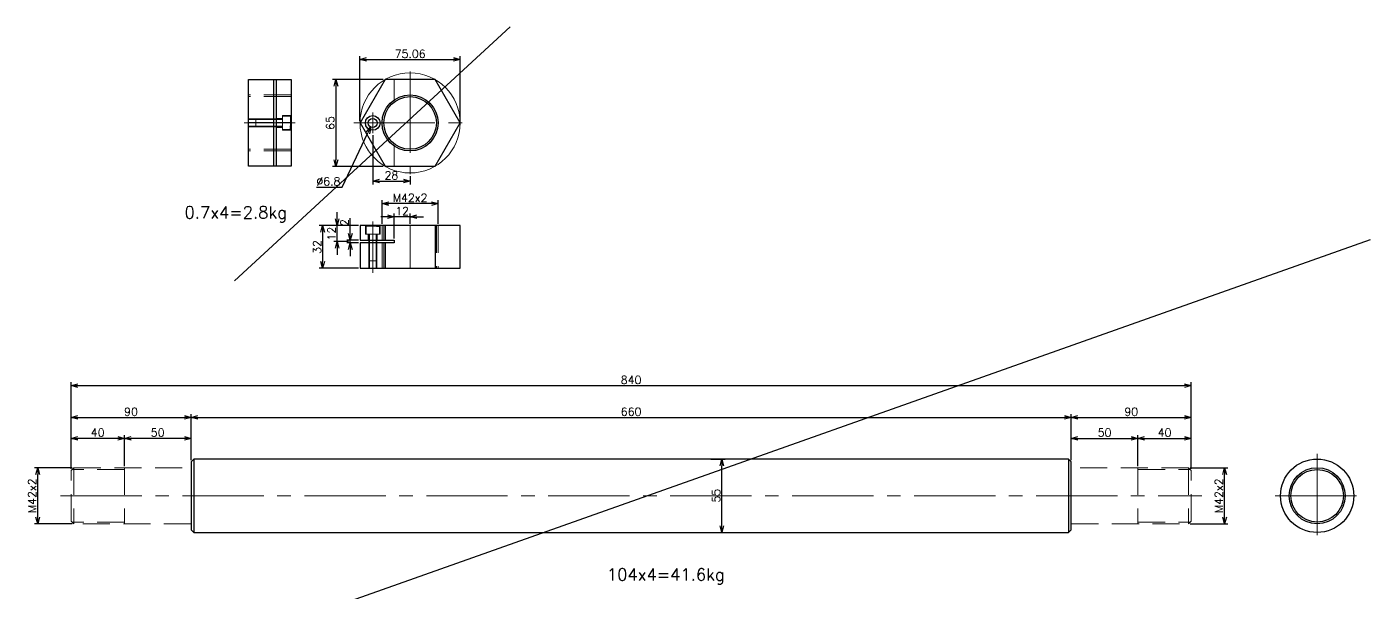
# Model space of a CAD drawing. Header units: millimetres. Extents: x 0 to 49006, y -7876 to 6995.
# Drawn here: x 21847 to 22854, y -2130 to -1707 of the extents above; entities that cross this region are included whole.
import ezdxf

# ---------------------------------------------------------------- set-up
doc = ezdxf.new("R2010")
doc.units = ezdxf.units.MM
doc.header["$LTSCALE"] = 3.2
doc.header["$PDMODE"] = 99
doc.header["$PDSIZE"] = 1
doc.linetypes.add('CENTER2', pattern=[28.575, 19.05, -3.175, 3.175, -3.175])
doc.linetypes.add('HIDDEN', pattern=[9.525, 6.35, -3.175])
for name, color, linetype, lineweight in [('01_NORMAL', 7, 'Continuous', 25), ('04_HIDDEN', 2, 'HIDDEN', 13), ('05_CENTER', 4, 'CENTER2', 13), ('08_DIM', 3, 'Continuous', 13)]:
    doc.layers.add(name, color=color, linetype=linetype, lineweight=lineweight)
doc.layers.add('10_DRAFT', color=8, linetype='Continuous', lineweight=0, plot=False)
doc.layers.add('10_補助線', color=8, linetype='Continuous', lineweight=13, plot=False)
doc.styles.add('KSS_TXT', font='txt.shx', dxfattribs={"bigfont": 'extfont2.shx'})
doc.styles.add('KSS_TXT_L', font='txt.shx', dxfattribs={"height": 36, "bigfont": 'extfont2.shx'})
doc.dimstyles.new('KSS_DIM', dxfattribs={"dimscale": 12, "dimtxt": 3, "dimasz": 2.5, "dimexe": 1.25, "dimexo": 0.625, "dimtad": 1, "dimdsep": 46, "dimtxsty": 'KSS_TXT', "dimblk": 'OPEN30', "dimcen": 0, "dimazin": 2, "dimtfac": 0.75, "dimtmove": 0, "dimatfit": 3, "dimldrblk": 'OPEN30', "dimfxl": 1.25, "dimtolj": 1, "dimarcsym": 0})
doc.dimstyles.new('KSS_DIM$3', dxfattribs={"dimscale": 12, "dimtxt": 3, "dimasz": 2.5, "dimexe": 1.25, "dimexo": 0.625, "dimtad": 1, "dimtih": 1, "dimtoh": 1, "dimdsep": 46, "dimtxsty": 'KSS_TXT', "dimblk": 'OPEN30', "dimcen": 0, "dimazin": 2, "dimtfac": 0.75, "dimtofl": 0, "dimtmove": 0, "dimatfit": 3, "dimldrblk": 'OPEN30', "dimfxl": 1.25, "dimtolj": 1, "dimarcsym": 0})

# ---------------------------------------------------------------- blocks, each defined once
blk = doc.blocks.new('M6Za_1_1')
at = {"color": 0}
for radius in [5.5, 3.4]:
    blk.add_circle((0, 0), radius, dxfattribs=at)
at = {"layer": '05_CENTER'}
for p, q in [((7.8, 0), (-7.8, 0)), ((0, -7.8), (0, 7.8))]:
    blk.add_line(p, q, dxfattribs=at)
blk = doc.blocks.new('A$C51C205AC_1_1')
at = {"color": 0}
blk.add_lwpolyline([(-18.8, 32.5), (-37.5, 0), (-18.8, -32.5), (18.8, -32.5), (37.5, 0), (18.8, 32.5)], close=True, dxfattribs=at)
for radius in [21, 19.7]:
    blk.add_circle((0, 0), radius, dxfattribs=at)
at = {"layer": '04_HIDDEN'}
for p, q in [((-12, 32.5), (-12, 17.2)), ((-12, -32.5), (-12, -17.2))]:
    blk.add_line(p, q, dxfattribs=at)
at = {"layer": '05_CENTER'}
for p, q in [((0, 38.5), (0, -38.5)), ((-42.3, 0), (42.3, 0))]:
    blk.add_line(p, q, dxfattribs=at)
at = {"layer": '10_補助線'}
blk.add_circle((0, 0), 37.5, dxfattribs=at)
blk.add_blockref('M6Za_1_1', (-28, 0))
blk = doc.blocks.new('A$C59490531_1_1')
at = {"color": 0}
for p, q in [((-18.8, 32), (-18.8, 21)), ((18.8, 32), (18.8, 0)), ((-37.5, 21), (-12, 21)), ((-12, 21), (-12, 19)), ((-12, 19), (-37.5, 19)), ((-18.8, 19), (-18.8, 0))]:
    blk.add_line(p, q, dxfattribs=at)
blk.add_lwpolyline([(-37.5, 19), (-37.5, 0), (37.5, 0), (37.5, 32), (-37.5, 32), (-37.5, 21)], dxfattribs=at)
at = {"layer": '04_HIDDEN'}
for p, q in [((-33.5, 25.5), (-33.5, 32)), ((-22.5, 25.5), (-22.5, 32)), ((-21, 32), (-21, 21)), ((-19.7, 32), (-19.7, 21)), ((19.7, 32), (19.7, 0)), ((21, 32), (21, 0)), ((-33.5, 25.5), (-22.5, 25.5)), ((-31.4, 21), (-31.4, 25.5)), ((-24.6, 21), (-24.6, 25.5)), ((-31, 19), (-31, 0)), ((-30.5, 19), (-30.5, 0)), ((-25.5, 19), (-25.5, 0)), ((-25, 19), (-25, 0)), ((-21, 19), (-21, 0)), ((-19.7, 19), (-19.7, 0))]:
    blk.add_line(p, q, dxfattribs=at)
at = {"layer": '05_CENTER'}
blk.add_line((-28, -3.3), (-28, 35), dxfattribs=at)
at = {"layer": '10_DRAFT'}
blk.add_line((0, 32), (0, 0), dxfattribs=at)
blk = doc.blocks.new('_Open30')
at = {"color": 0, "linetype": 'ByBlock', "lineweight": -2}
for p, q in [((-1, 0.27), (0, 0)), ((0, 0), (-1, -0.27)), ((0, 0), (-1, 0))]:
    blk.add_line(p, q, dxfattribs=at)
blk = doc.blocks.new('*D424')
at = {"layer": '08_DIM', "color": 0, "lineweight": -2, "transparency": 16777216}
for p, q in [((22114.5, -1746.1), (22076.5, -1746.1)), ((22079, -1751.1), (22079, -1806.1)), ((22114.5, -1811.1), (22076.5, -1811.1))]:
    blk.add_line(p, q, dxfattribs=at)
at = {"layer": 'Defpoints', "color": 0, "transparency": 16777216}
for p in [(22115.8, -1746.1), (22079, -1811.1), (22115.8, -1811.1)]:
    blk.add_point(p, dxfattribs=at)
at = {"layer": '08_DIM', "color": 0, "lineweight": -2, "transparency": 16777216, "xscale": 5, "yscale": 5, "zscale": 5}
for p, rotation in [((22079, -1746.1), 90), ((22079, -1811.1), 270)]:
    blk.add_blockref('_Open30', p, dxfattribs=dict(at, rotation=rotation))
at = {"layer": '08_DIM', "color": 0, "transparency": 16777216, "insert": (22074.7, -1778.6), "char_height": 6, "attachment_point": 5, "rotation": 90, "style": 'KSS_TXT'}
blk.add_mtext('\\A1;65', dxfattribs=at)
blk = doc.blocks.new('*D425')
at = {"layer": '08_DIM', "color": 0, "lineweight": -2, "transparency": 16777216}
for p, q in [((22097, -1777.3), (22097, -1728.5)), ((22102, -1731), (22167.1, -1731)), ((22172.1, -1777.3), (22172.1, -1728.5))]:
    blk.add_line(p, q, dxfattribs=at)
at = {"layer": 'Defpoints', "color": 0, "transparency": 16777216}
for p in [(22172.1, -1731), (22097, -1778.6), (22172.1, -1778.6)]:
    blk.add_point(p, dxfattribs=at)
at = {"layer": '08_DIM', "color": 0, "lineweight": -2, "transparency": 16777216, "xscale": 5, "yscale": 5, "zscale": 5, "rotation": 180}
blk.add_blockref('_Open30', (22097, -1731), dxfattribs=at)
at = {"layer": '08_DIM', "color": 0, "lineweight": -2, "transparency": 16777216, "xscale": 5, "yscale": 5, "zscale": 5}
blk.add_blockref('_Open30', (22172.1, -1731), dxfattribs=at)
at = {"layer": '08_DIM', "color": 0, "transparency": 16777216, "insert": (22134.6, -1726.8), "char_height": 6, "attachment_point": 5, "style": 'KSS_TXT'}
blk.add_mtext('\\A1;75.06', dxfattribs=at)
blk = doc.blocks.new('*D426')
at = {"layer": '08_DIM', "color": 0, "lineweight": -2, "transparency": 16777216}
for p, q in [((22113.6, -1854.2), (22113.6, -1836.5)), ((22150.6, -1839), (22118.6, -1839)), ((22155.6, -1854.2), (22155.6, -1836.5))]:
    blk.add_line(p, q, dxfattribs=at)
at = {"layer": 'Defpoints', "color": 0, "transparency": 16777216}
for p in [(22113.6, -1839), (22113.6, -1855.5), (22155.6, -1855.5)]:
    blk.add_point(p, dxfattribs=at)
at = {"layer": '08_DIM', "color": 0, "lineweight": -2, "transparency": 16777216, "xscale": 5, "yscale": 5, "zscale": 5, "rotation": 180}
blk.add_blockref('_Open30', (22113.6, -1839), dxfattribs=at)
at = {"layer": '08_DIM', "color": 0, "lineweight": -2, "transparency": 16777216, "xscale": 5, "yscale": 5, "zscale": 5}
blk.add_blockref('_Open30', (22155.6, -1839), dxfattribs=at)
at = {"layer": '08_DIM', "color": 0, "transparency": 16777216, "insert": (22134.6, -1834.7), "char_height": 6, "attachment_point": 5, "style": 'KSS_TXT'}
blk.add_mtext('\\A1;M42x2', dxfattribs=at)
blk = doc.blocks.new('*D427')
at = {"layer": '08_DIM', "color": 0, "lineweight": -2, "transparency": 16777216}
for p, q in [((22095.8, -1855.5), (22066.5, -1855.5)), ((22069, -1860.5), (22069, -1882.5)), ((22095.8, -1887.5), (22066.5, -1887.5))]:
    blk.add_line(p, q, dxfattribs=at)
at = {"layer": 'Defpoints', "color": 0, "transparency": 16777216}
for p in [(22097, -1855.5), (22069, -1887.5), (22097, -1887.5)]:
    blk.add_point(p, dxfattribs=at)
at = {"layer": '08_DIM', "color": 0, "lineweight": -2, "transparency": 16777216, "xscale": 5, "yscale": 5, "zscale": 5}
for p, rotation in [((22069, -1855.5), 90), ((22069, -1887.5), 270)]:
    blk.add_blockref('_Open30', p, dxfattribs=dict(at, rotation=rotation))
at = {"layer": '08_DIM', "color": 0, "transparency": 16777216, "insert": (22064.8, -1871.5), "char_height": 6, "attachment_point": 5, "rotation": 90, "style": 'KSS_TXT'}
blk.add_mtext('\\A1;32', dxfattribs=at)
blk = doc.blocks.new('*D428')
at = {"layer": '08_DIM', "color": 0, "lineweight": -2, "transparency": 16777216}
for p, q in [((22106.6, -1787.7), (22106.6, -1824.6)), ((22111.6, -1822.1), (22129.6, -1822.1)), ((22134.6, -1818.4), (22134.6, -1824.6))]:
    blk.add_line(p, q, dxfattribs=at)
at = {"layer": 'Defpoints', "color": 0, "transparency": 16777216}
for p in [(22106.6, -1786.4), (22134.6, -1817.1), (22134.6, -1822.1)]:
    blk.add_point(p, dxfattribs=at)
at = {"layer": '08_DIM', "color": 0, "lineweight": -2, "transparency": 16777216, "xscale": 5, "yscale": 5, "zscale": 5, "rotation": 180}
blk.add_blockref('_Open30', (22106.6, -1822.1), dxfattribs=at)
at = {"layer": '08_DIM', "color": 0, "lineweight": -2, "transparency": 16777216, "xscale": 5, "yscale": 5, "zscale": 5}
blk.add_blockref('_Open30', (22134.6, -1822.1), dxfattribs=at)
at = {"layer": '08_DIM', "color": 0, "transparency": 16777216, "insert": (22120.6, -1817.9), "char_height": 6, "attachment_point": 5, "style": 'KSS_TXT'}
blk.add_mtext('\\A1;28', dxfattribs=at)
blk = doc.blocks.new('*D429')
at = {"layer": '08_DIM', "color": 0, "lineweight": -2, "transparency": 16777216}
for p, q in [((22089.7, -1861.5), (22089.7, -1850)), ((22095.8, -1866.5), (22087.2, -1866.5)), ((22095.8, -1868.5), (22087.2, -1868.5)), ((22089.7, -1868.5), (22089.7, -1866.5)), ((22089.7, -1873.5), (22089.7, -1878.5))]:
    blk.add_line(p, q, dxfattribs=at)
at = {"layer": 'Defpoints', "color": 0, "transparency": 16777216}
for p in [(22089.7, -1866.5), (22097, -1866.5), (22097, -1868.5)]:
    blk.add_point(p, dxfattribs=at)
at = {"layer": '08_DIM', "color": 0, "lineweight": -2, "transparency": 16777216, "xscale": 5, "yscale": 5, "zscale": 5}
for p, rotation in [((22089.7, -1866.5), 270), ((22089.7, -1868.5), 90)]:
    blk.add_blockref('_Open30', p, dxfattribs=dict(at, rotation=rotation))
at = {"layer": '08_DIM', "color": 0, "transparency": 16777216, "insert": (22085.4, -1853.2), "char_height": 6, "attachment_point": 5, "rotation": 90, "style": 'KSS_TXT'}
blk.add_mtext('\\A1;2', dxfattribs=at)
blk = doc.blocks.new('*D430')
at = {"layer": '08_DIM', "color": 0, "lineweight": -2, "transparency": 16777216}
for p, q in [((22079.9, -1850.5), (22079.9, -1845.5)), ((22095.8, -1855.5), (22077.4, -1855.5)), ((22079.9, -1867.5), (22079.9, -1855.5)), ((22088.4, -1867.5), (22077.4, -1867.5)), ((22079.9, -1872.5), (22079.9, -1877.5))]:
    blk.add_line(p, q, dxfattribs=at)
at = {"layer": 'Defpoints', "color": 0, "transparency": 16777216}
for p in [(22079.9, -1855.5), (22097, -1855.5), (22089.7, -1867.5)]:
    blk.add_point(p, dxfattribs=at)
at = {"layer": '08_DIM', "color": 0, "lineweight": -2, "transparency": 16777216, "xscale": 5, "yscale": 5, "zscale": 5}
for p, rotation in [((22079.9, -1855.5), 270), ((22079.9, -1867.5), 90)]:
    blk.add_blockref('_Open30', p, dxfattribs=dict(at, rotation=rotation))
at = {"layer": '08_DIM', "color": 0, "transparency": 16777216, "insert": (22075.7, -1861.5), "char_height": 6, "attachment_point": 5, "rotation": 90, "style": 'KSS_TXT'}
blk.add_mtext('\\A1;12', dxfattribs=at)
blk = doc.blocks.new('*D431')
at = {"layer": '08_DIM', "color": 0, "lineweight": -2, "transparency": 16777216}
for p, q in [((22117.6, -1848.9), (22112.6, -1848.9)), ((22122.6, -1865.2), (22122.6, -1846.4)), ((22134.6, -1848.9), (22122.6, -1848.9)), ((22134.6, -1854.2), (22134.6, -1846.4)), ((22139.6, -1848.9), (22144.6, -1848.9))]:
    blk.add_line(p, q, dxfattribs=at)
at = {"layer": 'Defpoints', "color": 0, "transparency": 16777216}
for p in [(22122.6, -1848.9), (22134.6, -1855.5), (22122.6, -1866.5)]:
    blk.add_point(p, dxfattribs=at)
at = {"layer": '08_DIM', "color": 0, "lineweight": -2, "transparency": 16777216, "xscale": 5, "yscale": 5, "zscale": 5}
blk.add_blockref('_Open30', (22122.6, -1848.9), dxfattribs=at)
at = {"layer": '08_DIM', "color": 0, "lineweight": -2, "transparency": 16777216, "xscale": 5, "yscale": 5, "zscale": 5, "rotation": 180}
blk.add_blockref('_Open30', (22134.6, -1848.9), dxfattribs=at)
at = {"layer": '08_DIM', "color": 0, "transparency": 16777216, "insert": (22128.6, -1844.6), "char_height": 6, "attachment_point": 5, "style": 'KSS_TXT'}
blk.add_mtext('\\A1;12', dxfattribs=at)
blk = doc.blocks.new('A$C4D406E66_1_1')
at = {"color": 0}
for p, q in [((0, 32), (0, 21)), ((32.5, 21), (-32.5, 21)), ((32.5, 19), (-32.5, 19)), ((0, 19), (0, 0))]:
    blk.add_line(p, q, dxfattribs=at)
blk.add_lwpolyline([(-32.5, 32), (32.5, 32), (32.5, 0), (-32.5, 0)], close=True, dxfattribs=at)
at = {"layer": '04_HIDDEN'}
for p, q in [((-21, 32), (-21, 0)), ((-19.7, 32), (-19.7, 0)), ((-5.5, 25.5), (-5.5, 32)), ((5.5, 25.5), (5.5, 32)), ((19.7, 32), (19.7, 0)), ((21, 32), (21, 0)), ((-5.5, 25.5), (5.5, 25.5)), ((-3.4, 21), (-3.4, 25.5)), ((3.4, 21), (3.4, 25.5)), ((-3, 19), (-3, 0)), ((-2.5, 19), (-2.5, 0)), ((2.5, 19), (2.5, 0)), ((3, 19), (3, 0))]:
    blk.add_line(p, q, dxfattribs=at)
at = {"layer": '05_CENTER'}
blk.add_line((0, -3.3), (0, 35), dxfattribs=at)
blk = doc.blocks.new('*D432')
at = {"layer": '08_DIM', "color": 0, "lineweight": -2, "transparency": 16777216}
for p, q in [((22083.6, -1826.7), (22102.9, -1786.1)), ((22064.3, -1826.7), (22083.6, -1826.7))]:
    blk.add_line(p, q, dxfattribs=at)
at = {"layer": 'Defpoints', "color": 0, "transparency": 16777216}
for p in [(22105.1, -1781.6), (22108, -1775.5)]:
    blk.add_point(p, dxfattribs=at)
at = {"layer": '08_DIM', "color": 0, "lineweight": -2, "transparency": 16777216, "xscale": 5, "yscale": 5, "zscale": 5, "rotation": 64.47852757504702}
blk.add_blockref('_Open30', (22105.1, -1781.6), dxfattribs=at)
at = {"layer": '08_DIM', "color": 0, "transparency": 16777216, "insert": (22073.3, -1822.4), "char_height": 6, "attachment_point": 5, "style": 'KSS_TXT'}
blk.add_mtext('\\A1;%%C6.8', dxfattribs=at)
blk = doc.blocks.new('A$C06BC4911_1_1')
at = {"color": 0}
for p, q in [((-27.5, -2), (27.5, -2)), ((-27.5, -658), (27.5, -658))]:
    blk.add_line(p, q, dxfattribs=at)
blk.add_lwpolyline([(25.5, 0), (-25.5, 0), (-27.5, -2), (-27.5, -658), (-25.5, -660), (25.5, -660), (27.5, -658), (27.5, -2)], close=True, dxfattribs=at)
at = {"layer": '01_NORMAL'}
for p, q in [((-19, 90), (-21, 88)), ((21, 88), (19, 90)), ((-19, -750), (-21, -748)), ((21, -748), (19, -750))]:
    blk.add_line(p, q, dxfattribs=at)
at = {"layer": '04_HIDDEN'}
for p, q in [((-19, 90), (-21, 88)), ((-21, 88), (-21, 0)), ((-21, 88), (21, 88)), ((-19.7, 50), (-19.7, 89.3)), ((19, 90), (-19, 90)), ((21, 88), (19, 90)), ((19.7, 50), (19.7, 89.3)), ((21, 0), (21, 88)), ((-21, 50), (21, 50)), ((-21, -748), (-21, -660)), ((21, -660), (21, -748)), ((-21, -710), (21, -710)), ((-19.7, -710), (-19.7, -749.3)), ((19.7, -710), (19.7, -749.3)), ((-19, -750), (-21, -748)), ((-21, -748), (21, -748)), ((-19, -750), (-21, -748)), ((-21, -748), (21, -748)), ((19, -750), (-19, -750)), ((19, -750), (-19, -750)), ((21, -748), (19, -750)), ((21, -748), (19, -750))]:
    blk.add_line(p, q, dxfattribs=at)
at = {"layer": '05_CENTER'}
blk.add_line((0, -757.9), (0, 97.9), dxfattribs=at)
blk = doc.blocks.new('*D454')
at = {"layer": '08_DIM', "color": 0, "lineweight": -2, "transparency": 16777216}
for p, q in [((21920.3, -2035.7), (21920.3, -2012.4)), ((21970.3, -2031.2), (21970.3, -2012.4)), ((21965.3, -2014.9), (21925.3, -2014.9))]:
    blk.add_line(p, q, dxfattribs=at)
at = {"layer": 'Defpoints', "color": 0, "transparency": 16777216}
for p in [(21920.3, -2014.9), (21970.3, -2032.4), (21920.3, -2036.9)]:
    blk.add_point(p, dxfattribs=at)
at = {"layer": '08_DIM', "color": 0, "lineweight": -2, "transparency": 16777216, "xscale": 5, "yscale": 5, "zscale": 5, "rotation": 180}
blk.add_blockref('_Open30', (21920.3, -2014.9), dxfattribs=at)
at = {"layer": '08_DIM', "color": 0, "lineweight": -2, "transparency": 16777216, "xscale": 5, "yscale": 5, "zscale": 5}
blk.add_blockref('_Open30', (21970.3, -2014.9), dxfattribs=at)
at = {"layer": '08_DIM', "color": 0, "transparency": 16777216, "insert": (21945.3, -2010.6), "char_height": 6, "attachment_point": 5, "style": 'KSS_TXT'}
blk.add_mtext('\\A1;50', dxfattribs=at)
blk = doc.blocks.new('*D455')
at = {"layer": '08_DIM', "color": 0, "lineweight": -2, "transparency": 16777216}
for p, q in [((21880.3, -2037.7), (21880.3, -2012.4)), ((21920.3, -2035.7), (21920.3, -2012.4)), ((21915.3, -2014.9), (21885.3, -2014.9))]:
    blk.add_line(p, q, dxfattribs=at)
at = {"layer": 'Defpoints', "color": 0, "transparency": 16777216}
for p in [(21880.3, -2014.9), (21880.3, -2038.9), (21920.3, -2036.9)]:
    blk.add_point(p, dxfattribs=at)
at = {"layer": '08_DIM', "color": 0, "lineweight": -2, "transparency": 16777216, "xscale": 5, "yscale": 5, "zscale": 5, "rotation": 180}
blk.add_blockref('_Open30', (21880.3, -2014.9), dxfattribs=at)
at = {"layer": '08_DIM', "color": 0, "lineweight": -2, "transparency": 16777216, "xscale": 5, "yscale": 5, "zscale": 5}
blk.add_blockref('_Open30', (21920.3, -2014.9), dxfattribs=at)
at = {"layer": '08_DIM', "color": 0, "transparency": 16777216, "insert": (21900.3, -2010.6), "char_height": 6, "attachment_point": 5, "style": 'KSS_TXT'}
blk.add_mtext('\\A1;40', dxfattribs=at)
blk = doc.blocks.new('*D456')
at = {"layer": '08_DIM', "color": 0, "lineweight": -2, "transparency": 16777216}
for p, q in [((21880.3, -2037.7), (21880.3, -1996.7)), ((21885.3, -1999.2), (21965.3, -1999.2)), ((21970.3, -2031.2), (21970.3, -1996.7))]:
    blk.add_line(p, q, dxfattribs=at)
at = {"layer": 'Defpoints', "color": 0, "transparency": 16777216}
for p in [(21970.3, -1999.2), (21970.3, -2032.4), (21880.3, -2038.9)]:
    blk.add_point(p, dxfattribs=at)
at = {"layer": '08_DIM', "color": 0, "lineweight": -2, "transparency": 16777216, "xscale": 5, "yscale": 5, "zscale": 5, "rotation": 180}
blk.add_blockref('_Open30', (21880.3, -1999.2), dxfattribs=at)
at = {"layer": '08_DIM', "color": 0, "lineweight": -2, "transparency": 16777216, "xscale": 5, "yscale": 5, "zscale": 5}
blk.add_blockref('_Open30', (21970.3, -1999.2), dxfattribs=at)
at = {"layer": '08_DIM', "color": 0, "transparency": 16777216, "insert": (21925.3, -1995), "char_height": 6, "attachment_point": 5, "style": 'KSS_TXT'}
blk.add_mtext('\\A1;90', dxfattribs=at)
blk = doc.blocks.new('*D457')
at = {"layer": '08_DIM', "color": 0, "lineweight": -2, "transparency": 16777216}
for p, q in [((21970.3, -2031.2), (21970.3, -1996.7)), ((21975.3, -1999.2), (22625.3, -1999.2)), ((22630.3, -2031.2), (22630.3, -1996.7))]:
    blk.add_line(p, q, dxfattribs=at)
at = {"layer": 'Defpoints', "color": 0, "transparency": 16777216}
for p in [(22630.3, -1999.2), (21970.3, -2032.4), (22630.3, -2032.4)]:
    blk.add_point(p, dxfattribs=at)
at = {"layer": '08_DIM', "color": 0, "lineweight": -2, "transparency": 16777216, "xscale": 5, "yscale": 5, "zscale": 5, "rotation": 180}
blk.add_blockref('_Open30', (21970.3, -1999.2), dxfattribs=at)
at = {"layer": '08_DIM', "color": 0, "lineweight": -2, "transparency": 16777216, "xscale": 5, "yscale": 5, "zscale": 5}
blk.add_blockref('_Open30', (22630.3, -1999.2), dxfattribs=at)
at = {"layer": '08_DIM', "color": 0, "transparency": 16777216, "insert": (22300.3, -1995), "char_height": 6, "attachment_point": 5, "style": 'KSS_TXT'}
blk.add_mtext('\\A1;660', dxfattribs=at)
blk = doc.blocks.new('*D458')
at = {"layer": '08_DIM', "color": 0, "lineweight": -2, "transparency": 16777216}
for p, q in [((21880.3, -2037.7), (21880.3, -1972.9)), ((22720.3, -2037.7), (22720.3, -1972.9)), ((21885.3, -1975.4), (22715.3, -1975.4))]:
    blk.add_line(p, q, dxfattribs=at)
at = {"layer": 'Defpoints', "color": 0, "transparency": 16777216}
for p in [(22720.3, -1975.4), (21880.3, -2038.9), (22720.3, -2038.9)]:
    blk.add_point(p, dxfattribs=at)
at = {"layer": '08_DIM', "color": 0, "lineweight": -2, "transparency": 16777216, "xscale": 5, "yscale": 5, "zscale": 5, "rotation": 180}
blk.add_blockref('_Open30', (21880.3, -1975.4), dxfattribs=at)
at = {"layer": '08_DIM', "color": 0, "lineweight": -2, "transparency": 16777216, "xscale": 5, "yscale": 5, "zscale": 5}
blk.add_blockref('_Open30', (22720.3, -1975.4), dxfattribs=at)
at = {"layer": '08_DIM', "color": 0, "transparency": 16777216, "insert": (22300.3, -1971.1), "char_height": 6, "attachment_point": 5, "style": 'KSS_TXT'}
blk.add_mtext('\\A1;840', dxfattribs=at)
blk = doc.blocks.new('*D459')
at = {"layer": '08_DIM', "color": 0, "lineweight": -2, "transparency": 16777216}
for p, q in [((22630.3, -2031.2), (22630.3, -1996.7)), ((22635.3, -1999.2), (22715.3, -1999.2)), ((22720.3, -2037.7), (22720.3, -1996.7))]:
    blk.add_line(p, q, dxfattribs=at)
at = {"layer": 'Defpoints', "color": 0, "transparency": 16777216}
for p in [(22720.3, -1999.2), (22630.3, -2032.4), (22720.3, -2038.9)]:
    blk.add_point(p, dxfattribs=at)
at = {"layer": '08_DIM', "color": 0, "lineweight": -2, "transparency": 16777216, "xscale": 5, "yscale": 5, "zscale": 5, "rotation": 180}
blk.add_blockref('_Open30', (22630.3, -1999.2), dxfattribs=at)
at = {"layer": '08_DIM', "color": 0, "lineweight": -2, "transparency": 16777216, "xscale": 5, "yscale": 5, "zscale": 5}
blk.add_blockref('_Open30', (22720.3, -1999.2), dxfattribs=at)
at = {"layer": '08_DIM', "color": 0, "transparency": 16777216, "insert": (22675.3, -1995), "char_height": 6, "attachment_point": 5, "style": 'KSS_TXT'}
blk.add_mtext('\\A1;90', dxfattribs=at)
blk = doc.blocks.new('*D460')
at = {"layer": '08_DIM', "color": 0, "lineweight": -2, "transparency": 16777216}
for p, q in [((22719.6, -2036.9), (22747.8, -2036.9)), ((22745.3, -2073.9), (22745.3, -2041.9)), ((22719.6, -2078.9), (22747.8, -2078.9))]:
    blk.add_line(p, q, dxfattribs=at)
at = {"layer": 'Defpoints', "color": 0, "transparency": 16777216}
for p in [(22718.3, -2036.9), (22745.3, -2036.9), (22718.3, -2078.9)]:
    blk.add_point(p, dxfattribs=at)
at = {"layer": '08_DIM', "color": 0, "lineweight": -2, "transparency": 16777216, "xscale": 5, "yscale": 5, "zscale": 5}
for p, rotation in [((22745.3, -2036.9), 90), ((22745.3, -2078.9), 270)]:
    blk.add_blockref('_Open30', p, dxfattribs=dict(at, rotation=rotation))
at = {"layer": '08_DIM', "color": 0, "transparency": 16777216, "insert": (22741, -2057.9), "char_height": 6, "attachment_point": 5, "rotation": 90, "style": 'KSS_TXT'}
blk.add_mtext('\\A1;M42x2', dxfattribs=at)
blk = doc.blocks.new('*D461')
at = {"layer": '08_DIM', "color": 0, "lineweight": -2, "transparency": 16777216}
for p, q in [((22360.1, -2030.4), (22370.8, -2030.4)), ((22368.3, -2080.4), (22368.3, -2035.4)), ((22360.1, -2085.4), (22370.8, -2085.4))]:
    blk.add_line(p, q, dxfattribs=at)
at = {"layer": 'Defpoints', "color": 0, "transparency": 16777216}
for p in [(22358.8, -2030.4), (22368.3, -2030.4), (22358.8, -2085.4)]:
    blk.add_point(p, dxfattribs=at)
at = {"layer": '08_DIM', "color": 0, "lineweight": -2, "transparency": 16777216, "xscale": 5, "yscale": 5, "zscale": 5}
for p, rotation in [((22368.3, -2030.4), 90), ((22368.3, -2085.4), 270)]:
    blk.add_blockref('_Open30', p, dxfattribs=dict(at, rotation=rotation))
at = {"layer": '08_DIM', "color": 0, "transparency": 16777216, "insert": (22364, -2057.9), "char_height": 6, "attachment_point": 5, "rotation": 90, "style": 'KSS_TXT'}
blk.add_mtext('\\A1;55', dxfattribs=at)
blk = doc.blocks.new('A$C71336A15_1_1')
at = {"color": 0}
for radius in [27.5, 21, 19.7]:
    blk.add_circle((0, 0), radius, dxfattribs=at)
at = {"layer": '05_CENTER'}
for p, q in [((0, 31.5), (0, -31.5)), ((-31.5, 0), (31.5, 0))]:
    blk.add_line(p, q, dxfattribs=at)
blk = doc.blocks.new('*D462')
at = {"layer": '08_DIM', "color": 0, "lineweight": -2, "transparency": 16777216}
for p, q in [((22630.3, -2031.2), (22630.3, -2012.4)), ((22680.3, -2035.7), (22680.3, -2012.4)), ((22635.3, -2014.9), (22675.3, -2014.9))]:
    blk.add_line(p, q, dxfattribs=at)
at = {"layer": 'Defpoints', "color": 0, "transparency": 16777216}
for p in [(22680.3, -2014.9), (22630.3, -2032.4), (22680.3, -2036.9)]:
    blk.add_point(p, dxfattribs=at)
at = {"layer": '08_DIM', "color": 0, "lineweight": -2, "transparency": 16777216, "xscale": 5, "yscale": 5, "zscale": 5, "rotation": 180}
blk.add_blockref('_Open30', (22630.3, -2014.9), dxfattribs=at)
at = {"layer": '08_DIM', "color": 0, "lineweight": -2, "transparency": 16777216, "xscale": 5, "yscale": 5, "zscale": 5}
blk.add_blockref('_Open30', (22680.3, -2014.9), dxfattribs=at)
at = {"layer": '08_DIM', "color": 0, "transparency": 16777216, "insert": (22655.3, -2010.6), "char_height": 6, "attachment_point": 5, "style": 'KSS_TXT'}
blk.add_mtext('\\A1;50', dxfattribs=at)
blk = doc.blocks.new('*D463')
at = {"layer": '08_DIM', "color": 0, "lineweight": -2, "transparency": 16777216}
for p, q in [((22680.3, -2035.7), (22680.3, -2012.4)), ((22720.3, -2037.7), (22720.3, -2012.4)), ((22685.3, -2014.9), (22715.3, -2014.9))]:
    blk.add_line(p, q, dxfattribs=at)
at = {"layer": 'Defpoints', "color": 0, "transparency": 16777216}
for p in [(22720.3, -2014.9), (22680.3, -2036.9), (22720.3, -2038.9)]:
    blk.add_point(p, dxfattribs=at)
at = {"layer": '08_DIM', "color": 0, "lineweight": -2, "transparency": 16777216, "xscale": 5, "yscale": 5, "zscale": 5, "rotation": 180}
blk.add_blockref('_Open30', (22680.3, -2014.9), dxfattribs=at)
at = {"layer": '08_DIM', "color": 0, "lineweight": -2, "transparency": 16777216, "xscale": 5, "yscale": 5, "zscale": 5}
blk.add_blockref('_Open30', (22720.3, -2014.9), dxfattribs=at)
at = {"layer": '08_DIM', "color": 0, "transparency": 16777216, "insert": (22700.3, -2010.6), "char_height": 6, "attachment_point": 5, "style": 'KSS_TXT'}
blk.add_mtext('\\A1;40', dxfattribs=at)
blk = doc.blocks.new('*D464')
at = {"layer": '08_DIM', "color": 0, "lineweight": -2, "transparency": 16777216}
for p, q in [((21881.1, -2036.9), (21852.9, -2036.9)), ((21855.4, -2073.9), (21855.4, -2041.9)), ((21881.1, -2078.9), (21852.9, -2078.9))]:
    blk.add_line(p, q, dxfattribs=at)
at = {"layer": 'Defpoints', "color": 0, "transparency": 16777216}
for p in [(21855.4, -2036.9), (21882.3, -2036.9), (21882.3, -2078.9)]:
    blk.add_point(p, dxfattribs=at)
at = {"layer": '08_DIM', "color": 0, "lineweight": -2, "transparency": 16777216, "xscale": 5, "yscale": 5, "zscale": 5}
for p, rotation in [((21855.4, -2036.9), 90), ((21855.4, -2078.9), 270)]:
    blk.add_blockref('_Open30', p, dxfattribs=dict(at, rotation=rotation))
at = {"layer": '08_DIM', "color": 0, "transparency": 16777216, "insert": (21851.1, -2057.9), "char_height": 6, "attachment_point": 5, "rotation": 90, "style": 'KSS_TXT'}
blk.add_mtext('\\A1;M42x2', dxfattribs=at)
blk = doc.blocks.new('A$C7E8A2BA9_1_1')
at = {"color": 0}
for p, q in [((5, 6), (-5, 6)), ((-5, 6), (-5, 0)), ((5, 0), (-5, 0)), ((5, 0), (5, 6))]:
    blk.add_line(p, q, dxfattribs=at)
at = {"color": 0, "linetype": 'HIDDEN'}
for p, q in [((-3, -20), (-3, 0)), ((-2.5, -20), (-2.5, 0)), ((2.5, -20), (2.5, 0)), ((3, -20), (3, 0)), ((-3, -20), (3, -20))]:
    blk.add_line(p, q, dxfattribs=at)
at = {"color": 0, "linetype": 'CENTER2'}
blk.add_line((0, -21.5), (0, 7.5), dxfattribs=at)
at = {"layer": '10_DRAFT', "style": 'KSS_TXT_L'}
blk.add_text('CS-M6x20L', height=0.3, dxfattribs=at).set_placement((2.2, 5.7))

msp = doc.modelspace()

# ---------------------------------------------------------------- linework, layer by layer
at = {"color": 3}
for p, q in [((22209.694, -1706.613), (22002.932, -1896.756)), ((22854.452, -1866.159), (21927.971, -2193.951))]:
    msp.add_line(p, q, dxfattribs=at)

# ---------------------------------------------------------------- block references
for name, p in [('A$C51C205AC_1_1', (22134.556, -1778.558)), ('A$C59490531_1_1', (22134.556, -1887.493)), ('A$C71336A15_1_1', (22814.729, -2057.909))]:
    msp.add_blockref(name, p)
at = {"rotation": 270}
for name, p in [('A$C4D406E66_1_1', (22013.326, -1778.558)), ('A$C06BC4911_1_1', (22630.344, -2057.909))]:
    msp.add_blockref(name, p, dxfattribs=at)
at = {"layer": '04_HIDDEN', "rotation": 270}
msp.add_blockref('A$C7E8A2BA9_1_1', (22038.826, -1778.558), dxfattribs=at)
at = {"layer": '04_HIDDEN'}
msp.add_blockref('A$C7E8A2BA9_1_1', (22106.556, -1861.993), dxfattribs=at)

# ---------------------------------------------------------------- texts
at = {"color": 1, "style": 'KSS_TXT'}
for s, p in [('0.7x4=2.8kg', (21965.456, -1850.119)), ('104x4=41.6kg', (22282.105, -2121.373))]:
    msp.add_text(s, height=9, dxfattribs=at).set_placement(p)

# ---------------------------------------------------------------- dimensions: what is measured, and where the dimension line sits
at = {"layer": '08_DIM'}
for base, p1, p2, picture, middle in [((22172.0842, -1731.0278), (22097.0287, -1778.5584), (22172.0842, -1778.5584), '*D425', (22134.5565, -1726.7736)), ((22134.556, -1822.138), (22106.556, -1786.402), (22134.556, -1817.103), '*D428', (22120.556, -1817.888)), ((22122.556, -1848.883), (22134.556, -1855.493), (22122.556, -1866.493), '*D431', (22128.556, -1844.633)), ((21920.344, -2014.861), (21970.344, -2032.409), (21920.344, -2036.909), '*D454', (21945.344, -2010.607))]:
    dim = msp.add_linear_dim(base=base, p1=p1, p2=p2, dimstyle='KSS_DIM', override={"dimscale": 2, "dimarcsym": 1}, dxfattribs=at)
    dim.commit()
    dim.dimension.update_dxf_attribs({"geometry": picture, "text_midpoint": middle})
for base, p1, p2, angle, picture, middle in [((22078.98, -1811.058), (22115.793, -1746.058), (22115.793, -1811.058), 90, '*D424', (22074.726, -1778.558)), ((22089.683, -1866.493), (22097.029, -1868.493), (22097.029, -1866.493), 90, '*D429', (22085.433, -1853.243)), ((22680.344, -2014.861), (22630.344, -2032.409), (22680.344, -2036.909), 180, '*D462', (22655.344, -2010.607)), ((22368.305, -2030.409), (22358.844, -2085.409), (22358.844, -2030.409), 90, '*D461', (22364.046, -2057.909))]:
    dim = msp.add_linear_dim(base=base, p1=p1, p2=p2, angle=angle, dimstyle='KSS_DIM', override={"dimscale": 2, "dimarcsym": 1}, dxfattribs=at)
    dim.commit()
    dim.dimension.update_dxf_attribs({"geometry": picture, "text_midpoint": middle})
dim = msp.add_diameter_dim_2p(p1=(22108.021, -1775.49), p2=(22105.092, -1781.627), dimstyle='KSS_DIM$3', override={"dimscale": 2, "dimpost": '%%C<>', "dimarcsym": 1}, dxfattribs=at)
dim.commit()
dim.dimension.update_dxf_attribs({"geometry": '*D432', "text_midpoint": (22073.308, -1826.687), "dimtype": 163})
dim = msp.add_linear_dim(base=(22113.556, -1838.993), p1=(22155.556, -1855.493), p2=(22113.556, -1855.493), text='M42x2', dimstyle='KSS_DIM', override={"dimscale": 2, "dimarcsym": 1}, dxfattribs=at)
dim.commit()
dim.dimension.update_dxf_attribs({"geometry": '*D426', "text_midpoint": (22134.556, -1834.743)})
at = {"layer": '08_DIM', "color": 1}
for base, p1, p2, angle, picture, middle in [((22079.938, -1855.493), (22089.683, -1867.493), (22097.029, -1855.493), 90, '*D430', (22075.688, -1861.493)), ((22069.028, -1887.493), (22097.029, -1855.493), (22097.029, -1887.493), 90, '*D427', (22064.778, -1871.493)), ((22720.344, -2014.861), (22680.344, -2036.909), (22720.344, -2038.909), 180, '*D463', (22700.344, -2010.611))]:
    dim = msp.add_linear_dim(base=base, p1=p1, p2=p2, angle=angle, dimstyle='KSS_DIM', override={"dimscale": 2, "dimarcsym": 1}, dxfattribs=at)
    dim.commit()
    dim.dimension.update_dxf_attribs({"geometry": picture, "text_midpoint": middle})
for base, p1, p2, picture, middle in [((22720.344, -1975.394), (21880.344, -2038.909), (22720.344, -2038.909), '*D458', (22300.344, -1971.144)), ((21970.344, -1999.234), (21880.344, -2038.909), (21970.344, -2032.409), '*D456', (21925.344, -1994.984)), ((22630.344, -1999.234), (21970.344, -2032.409), (22630.344, -2032.409), '*D457', (22300.344, -1994.984)), ((22720.344, -1999.234), (22630.344, -2032.409), (22720.344, -2038.909), '*D459', (22675.344, -1994.984)), ((21880.344, -2014.861), (21920.344, -2036.909), (21880.344, -2038.909), '*D455', (21900.344, -2010.611))]:
    dim = msp.add_linear_dim(base=base, p1=p1, p2=p2, dimstyle='KSS_DIM', override={"dimscale": 2, "dimarcsym": 1}, dxfattribs=at)
    dim.commit()
    dim.dimension.update_dxf_attribs({"geometry": picture, "text_midpoint": middle})
at = {"layer": '08_DIM'}
for base, p1, p2, picture, middle in [((21855.391, -2036.909), (21882.344, -2078.909), (21882.344, -2036.909), '*D464', (21851.141, -2057.909)), ((22745.297, -2036.909), (22718.344, -2078.909), (22718.344, -2036.909), '*D460', (22741.047, -2057.909))]:
    dim = msp.add_linear_dim(base=base, p1=p1, p2=p2, angle=90, text='M42x2', dimstyle='KSS_DIM', override={"dimscale": 2, "dimarcsym": 1}, dxfattribs=at)
    dim.commit()
    dim.dimension.update_dxf_attribs({"geometry": picture, "text_midpoint": middle})

doc.saveas('drawing.dxf')
